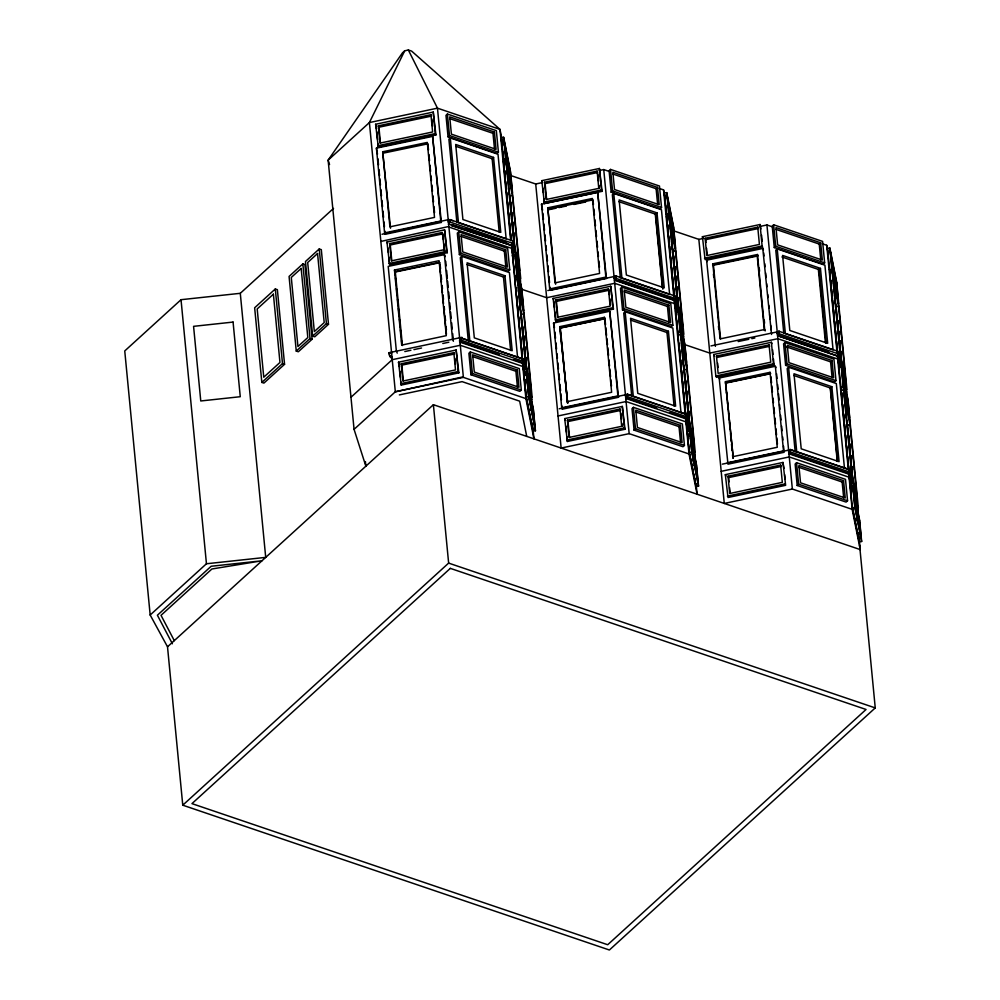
<?xml version="1.0" encoding="UTF-8"?>
<svg xmlns="http://www.w3.org/2000/svg" width="1000" height="1000" viewBox="0 0 1000 1000"><rect width="100%" height="100%" fill="white"/><g stroke="black" fill="none" stroke-linecap="round" stroke-linejoin="round"><path stroke-width="1.5" d="M502.362 141.3L499.975 129.375L411.65 51.125L408.338 50L404.7 50.825L369.4 122.562L328.137 160.138L354.062 429.35L365.863 466.188L365.425 461.6M449.925 220.825L449.588 220.712A2.138 1.062 -71.3 0 1 448.837 223.988L448.387 224.338M451.613 225.425L511.65 245.512L451.388 225.562M512.487 242.262A2.138 1.062 -71.3 0 1 511.637 245.3L511.2 245.875M460 342.425L460.225 342.225A2.138 1.062 -71.3 0 0 460.975 338.938L461.312 339.05M523.775 360.262A2.138 1.062 -71.3 0 1 523.025 363.537L522.575 363.888M615.938 277.175L615.625 277.062A2.138 1.062 -71.3 0 1 614.875 280.338L614.425 280.7M675.525 297.613A2.138 1.062 -71.3 0 1 674.688 300.637L674.237 301M627.325 395.4L627.013 395.3A2.138 1.062 -71.3 0 1 626.25 398.575L625.8 398.925M686.812 415.6A2.138 1.062 -71.3 0 1 686.062 418.875L685.612 419.237M777.525 335.838L777.75 335.625A2.138 1.062 -71.3 0 0 778.5 332.35L778.812 332.45M837.113 356.287L837.562 355.925A2.138 1.062 -71.3 0 0 838.462 353.188M790.2 450.688L789.887 450.575A2.138 1.062 -71.3 0 1 789.125 453.862L788.688 454.212M849.688 470.887A2.138 1.062 -71.3 0 1 848.938 474.162L848.487 474.513M404.7 50.825L402.475 52.85L328.137 160.138L329.55 164.55M333.537 208.4L240.287 293.312L181.025 299.7L124.75 350.938L150.175 615.013L167.512 646.8L182.763 805.188L609.388 950L875.25 707.913L859.562 544.925M447.4 114.05L445.975 115.337L448.05 136.825L496.987 153.425L498.413 152.137L496.337 130.65L447.4 114.05L449.475 135.525L448.05 136.825M275.3 288.975L254.65 307.775L261.837 382.413L263.913 383.113L284.562 364.312L277.375 289.675L275.3 288.975L282.488 363.6L261.837 382.413M302.838 263.9L289.075 276.438L296.262 351.075L298.325 351.775L312.1 339.237L304.913 264.6L302.838 263.9L310.025 338.537L296.262 351.075M319.237 248.962L305.475 261.5L312.663 336.138L314.725 336.838L328.5 324.3L321.312 249.662L319.237 248.962L326.425 323.6L312.663 336.138M450.312 137.925L458.475 222.7L506.163 238.888L498.013 154.25L450.312 137.925L448.888 139.213L456.9 222.463M494.513 149.175L492.987 133.325L494.412 132.037L449.725 116.862L451.4 134.15L496.075 149.312L494.412 132.037M499.212 232.138L492.15 158.713L493.575 157.413L455.688 144.45L462.912 219.513L500.788 232.375L493.575 157.413M449.988 219.613L450.087 219.85A2.138 1.062 -71.3 0 1 448.787 223.238L448.562 220.912L449.988 219.613L512.788 240.925A2.138 1.062 -71.3 0 1 512.762 242.913A2.138 1.062 -71.3 0 1 511.587 244.562M448.162 222L449.588 220.712M452.975 220.837L450.087 219.85M458.738 231.812L457.312 233.113L459.387 254.587L508.325 271.2L509.75 269.9L507.675 248.425L458.738 231.812L460.812 253.287L459.387 254.587M517.562 357.238L509.412 272.587L461.7 256.262L460.275 257.562L468.3 340.8M512.788 240.925L520.638 281.312M505.85 266.938L504.325 251.1L505.75 249.8L461.075 234.638L462.738 251.912L507.425 267.075L505.75 249.8M350.975 397.25L392.225 359.675L460.3 345.275L522.8 366.488L524.6 375.425M610.525 169.412L609.1 170.712L611.163 192.188L660.1 208.8L661.525 207.5L659.463 186.025L610.525 169.412L612.587 190.888L611.163 192.188M504.963 275.75L512.188 350.712L474.312 337.863L467.088 262.8L504.963 275.75L503.537 277.05L467.05 264.562M150.175 615.013L206.45 563.763L265.712 557.375L240.287 293.312M354.062 429.35L395.325 391.788L462.362 377.025M613.763 193.4L621.925 278.175L669.613 294.375L661.462 209.725L613.763 193.4L612.337 194.7L620.35 277.938M459.725 339.275L461.887 337.312L388.913 352.75A2.75 1.762 47.7 0 0 389.538 355.25L389.75 356.188A2.425 1.562 47.7 0 0 392.088 358.175M460.975 338.938L459.55 340.238L459.775 342.575M470.312 351.975L468.888 353.275L470.95 374.75L519.888 391.362L521.312 390.062L519.25 368.587L470.312 351.975L472.388 373.462L470.95 374.75M657.638 204.537L656.112 188.7L657.537 187.4L612.85 172.237L614.513 189.513L659.2 204.675L657.537 187.4M167.512 646.8L433.387 404.7L860.225 549.587L859.038 537.35M662.812 289.15L655.588 214.188L657.025 212.887L619.138 199.938L626.362 275L664.237 287.85L657.025 212.887M524.012 359.3L461.463 338.088A2.138 1.062 -71.3 0 1 460.175 341.475L499.263 354.75M616.013 275.963A2.138 1.062 -71.3 0 1 615.988 277.95A2.138 1.062 -71.3 0 1 614.812 279.6L614.587 277.262L616.013 275.963L675.825 296.262A2.138 1.062 -71.3 0 1 675.8 298.25A2.138 1.062 -71.3 0 1 674.625 299.9L617.712 280.587M614.2 278.363L615.625 277.062M517.425 387.1L515.9 371.262L517.325 369.963L472.638 354.8L474.3 372.075L518.987 387.25L517.325 369.963M621.862 287.175L620.438 288.475L622.513 309.95L671.45 326.562L672.875 325.262L670.8 303.788L621.862 287.175L623.938 308.663L622.513 309.95M681.012 412.713L672.862 328.062L625.15 311.737L623.725 313.038L631.737 396.275M668.975 322.3L667.45 306.462L668.875 305.163L624.188 290L625.862 307.275L670.537 322.45L668.875 305.163M773.65 224.788L772.225 226.075L774.287 247.562L823.225 264.163L824.65 262.875L822.588 241.388L773.65 224.788L775.713 246.262L774.287 247.562M674.062 405.962L666.988 332.537L668.413 331.238L630.538 318.275L637.762 393.338L675.638 406.188L668.413 331.238M777.212 248.875L785.375 333.663L833.062 349.85L824.912 265.2L777.212 248.875L775.775 250.175L783.8 333.413M627.4 394.2A2.138 1.062 -71.3 0 1 627.362 396.188A2.138 1.062 -71.3 0 1 626.2 397.837L625.975 395.5L627.4 394.2L687.212 414.5A2.138 1.062 -71.3 0 1 687.175 416.488A2.138 1.062 -71.3 0 1 686.012 418.137L669.75 412.612M625.575 396.587L627.013 395.3M182.763 805.188L448.638 563.1L433.387 404.7M633.438 407.35L632.013 408.65L634.075 430.125L683.012 446.737L684.438 445.438L682.375 423.963L633.438 407.35L635.5 428.825L634.075 430.125M820.763 259.913L819.237 244.062L820.662 242.775L775.975 227.6L777.638 244.887L822.325 260.05L820.662 242.775M826.112 343.1L819.038 269.675L820.462 268.375L782.588 255.413L789.812 330.475L827.688 343.325L820.462 268.375M837.5 355.188A2.138 1.062 -71.3 0 0 838.675 353.537A2.138 1.062 -71.3 0 0 838.7 351.55L778.888 331.25L777.463 332.55L777.688 334.888L828.75 352.212M777.788 332.65L779.212 331.362M777.075 333.65L778.5 332.35M680.55 442.475L679.025 426.637L680.45 425.337L635.763 410.163L637.425 427.45L682.113 442.612L680.45 425.337M784.987 342.55L783.562 343.85L785.625 365.325L834.562 381.938L835.987 380.637L833.925 359.162L784.987 342.55L787.05 364.025L785.625 365.325M844.463 468.188L836.312 383.55L788.6 367.225L787.175 368.512L795.188 451.763M832.1 377.675L830.575 361.838L832 360.538L787.312 345.375L788.975 362.65L833.662 377.812L832 360.538M837.513 461.438L830.438 388.013L831.862 386.712L793.988 373.75L801.213 448.812L839.075 461.675L831.862 386.712M790.275 449.487L788.85 450.775L789.075 453.113A2.138 1.062 -71.3 0 0 790.238 451.475A2.138 1.062 -71.3 0 0 790.275 449.487L850.088 469.787A2.138 1.062 -71.3 0 1 850.05 471.775A2.138 1.062 -71.3 0 1 848.888 473.413M788.462 451.875L789.887 450.575M796.562 462.713L795.138 464.012L797.2 485.487L846.137 502.1L847.562 500.8L845.5 479.325L796.562 462.713L798.625 484.188L797.2 485.487M843.675 497.837L842.15 482L843.575 480.7L798.888 465.538L800.55 482.812L845.238 497.987L843.575 480.7M382.013 234.262L449.05 219.5M380.85 241.438L447.887 226.688L511.425 248.25L513.513 258.688M375.613 124.262L433.25 112.075L435.925 134.925L378.3 147.125L375.613 124.262L376.525 128.713M378.312 125.838L430.938 114.7L431.562 116.088L378.938 127.225L378.312 125.838L379.988 143.112L432.612 131.975L430.938 114.7M377.675 145.75L435.312 133.55L435.925 134.925M541.775 180.675L599.412 168.475L602.1 191.337L544.462 203.525L541.775 180.675L542.4 182.05M509.95 175.263L535.712 184L541.763 182.712M544.487 182.237L597.112 171.1L597.725 172.488L545.1 183.625L544.487 182.237L546.15 199.513L598.775 188.375L597.112 171.1M599.2 170.538L603.737 169.575L609.575 171.562M384.588 232.913L440.763 221.025L441.375 222.413L385.213 234.3L384.588 232.913L376.425 148.138L432.612 136.375L441.375 222.413M543.85 202.15L601.475 189.95L602.1 191.337M386.95 242.037L444.588 229.838L447.262 252.7L389.637 264.887L386.95 242.037L387.575 243.412M443.95 249.75L391.325 260.887L389.663 243.6L442.287 232.463L444.562 251.125L443.875 243.925M389.663 243.6L390.275 244.988L442.9 233.85L443.45 239.613M389.025 263.512L446.65 251.312L447.262 252.7M761.213 247.7L705.1 259.575L702.412 236.713L760.05 224.513L760.962 228.962M673.1 230.637L698.85 239.375L703.388 238.412M759.362 226.575L766.925 224.975L772.763 226.95M757.75 227.15L759.412 244.425L706.787 255.562L705.125 238.275L757.75 227.15L758.363 228.525M705.125 238.275L705.738 239.662L756.862 228.85M549.675 288.95L605.85 277.062L606.462 278.45L550.288 290.325L549.675 288.95L541.512 204.163L597.7 192.413L606.462 278.45M547.825 290.538L616.337 276.075L614.587 277.262M704.488 258.188L762.113 245.987L762.725 247.375M553.125 298.438L610.75 286.238L613.438 309.1L555.8 321.3L553.125 298.438L553.737 299.812M608.45 288.875L610.112 306.15L557.487 317.288L555.825 300L608.45 288.875L609.487 294.575M555.825 300L556.438 301.388L609.062 290.25M404.837 351.538L410.913 350.25M413.95 349.613L421.538 348M442.8 343.5L448.862 342.212M555.188 319.913L612.825 307.712L613.438 309.1M398.525 362.2L456.15 350L458.837 372.863L401.213 385.062L398.525 362.2L399.438 366.65M401.225 363.775L453.85 352.638L454.475 354.012L401.85 365.15L401.225 363.775L402.887 381.05L455.513 369.913L453.85 352.638M400.588 383.675L458.225 371.488L458.837 372.863M532.925 428.137L533.95 438.837L525.9 398.6L463.387 377.375L395.325 391.788L369.4 122.562L437.463 108.162L499.975 129.375L510.688 240.712M399.35 394.913L462.113 381.637L519.675 401.175L526.725 436.388M765.288 330.85L764.675 329.475L720.075 338.913L712.85 263.837L757.463 254.513L758.075 255.9L713.462 265.225L712.85 263.837M710.975 345.913L779.05 331.512M738.15 341.55L748.775 339.3M751.812 338.65L754.85 338.013M773.475 359L774.075 365.138L716.438 377.337L715.825 375.95L713.75 354.475L771.388 342.287L772 343.663M716.462 356.05L769.087 344.913L769.7 346.287L717.075 357.425L716.462 356.05L718.125 373.325L770.75 362.188L769.087 344.913M567.038 401.712L611.638 392.275L604.412 317.325L559.812 326.65L567.65 403.1L559.812 326.65M561.725 407.788L617.888 395.9L618.5 397.287L562.337 409.175L561.725 407.788L553.562 323.013L609.738 311.262L618.5 397.287M559.212 408.775L627.712 394.312L625.975 395.5M715.825 375.95L773.45 363.762L774.075 365.138M558.05 415.962L626.062 401.538L685.9 421.85L687.7 430.8M564.688 418.6L622.325 406.413L625.013 429.263L567.375 441.463L564.688 418.6L565.312 419.988M567.4 420.175L620.025 409.038L620.638 410.412L568.013 421.55L567.4 420.175L569.062 437.45L621.688 426.312L620.025 409.038M566.763 440.075L624.388 427.887L625.013 429.263M696.062 483.512L697.087 494.212L689 453.963L629.163 433.65L561.138 448.062L535.712 184M732.663 456.712L777.262 447.275L770.05 372.325L725.438 381.65L733.275 458.1L725.438 381.65M727.35 462.788L783.512 450.9L784.137 452.287L727.962 464.175L719.188 378.013L775.362 366.262L775.975 367.638M722.35 464.15L790.438 449.75L850.238 470.05L858.3 510.288M721.188 471.337L789.262 456.938L849.075 477.238L851.462 489.162M782.962 462.45L785.638 485.312L728.012 497.5L725.325 474.65L782.962 462.45L784.013 468.438M780.65 465.075L782.325 482.362L729.7 493.5L728.025 476.213L780.65 465.075L781.275 466.463M728.025 476.213L728.65 477.6L779.762 466.775M727.387 496.125L785.025 483.925M860.225 549.587L852.163 509.338L792.35 489.038L724.275 503.438L698.85 239.375M382.688 151.775L427.287 142.438L434.513 217.4L389.913 226.838L382.688 151.775L390.525 228.225M383.3 153.15L427.938 143.812L428.5 149.95M547.762 207.812L592.375 198.475L599.587 273.438L555 282.875L547.762 207.812L555.612 284.25M548.387 209.188L592.987 199.862L593.438 204.45M548.513 209.762L555.938 208.212M558.913 207.587L566.35 206.025M573.787 204.475L585.675 201.975M445.275 256.613L444.4 254.638L388.212 266.388L396.375 351.175L397.25 353.137M394.462 270.038L439.075 260.7L446.287 335.662L401.7 345.1L394.462 270.038L395.337 272L402.425 345.538M439.525 262.362L394.913 271.688L395.213 274.75M395.337 272L439.95 262.675M715.375 346.362L706.6 260.2L762.775 248.45L763.4 249.838M712.562 264.85L757.175 255.525L764.388 330.475M560.425 328.038L605.037 318.7L604.412 317.325M770.212 373.525L725.6 382.85L726.188 388.975M726.05 383.038L770.662 373.7L770.05 372.325M449.738 219.838L448.562 220.912M461.125 338.075L459.95 339.137L460.175 341.475M504.412 165L501.163 137.6L503.65 137.275L510.475 171.35L512.537 192.825L505.725 158.75L503.65 137.275M502.075 145.5L501.662 141.175L504.15 140.85L510.375 171.962L512.038 189.25L505.812 158.138L504.15 140.85M503.225 159.075L505.725 158.75M511.012 239.788L503.45 161.175L505.938 160.85L512.6 194.188L520.75 278.837L514.1 245.637L505.938 160.85M507.887 172.288L510.375 171.962M512.388 195.613L507.1 169.137L514.325 244.2L519.6 270.562L512.388 195.613L509.888 195.938L515.188 251.012M666.75 192.638L668.825 214.112L675.638 248.188L673.575 226.713L666.75 192.638L664.262 192.963L667.513 220.362M665.175 200.863L664.762 196.537L667.25 196.213L673.475 227.325L675.138 244.613L668.913 213.5L667.25 196.213M666.325 214.438L668.825 214.112M674.262 296.7L666.55 216.537L669.038 216.213L675.7 249.55L683.85 334.2L677.212 300.988L669.038 216.213M514.1 245.637L511.613 245.963L513.425 255.012M670.987 227.65L673.475 227.325M515.163 279.812L512.5 255.362L514.987 255.037L521.812 289.113L523.875 310.587L517.062 276.525L514.987 255.037M671.525 243.95L672.987 251.3L675.487 250.975L682.7 325.925L677.425 299.562L670.2 224.5L675.487 250.975M517.15 275.9L515.487 258.625L521.712 289.738L523.375 307.013L517.15 275.9L514.663 276.225L515.55 280.675M514.562 276.85L517.062 276.525M517.337 279.188L525.5 363.975L532.15 397.188L524 312.538L517.337 279.188L514.837 279.513L522.562 359.675M829.85 248L831.925 269.475L838.737 303.55L836.675 282.075L829.85 248L827.362 248.325L830.325 274.25M519.225 290.062L521.712 289.738M827.862 251.9L830.35 251.575L836.575 282.688L838.25 299.962L832.013 268.85L830.35 251.575M829.425 269.8L831.925 269.475M839.925 367.25L837.812 356.688L829.65 271.9L832.15 271.575L838.8 304.913L846.95 389.562L840.312 356.35L832.15 271.575M523.775 313.95L518.488 287.475L525.712 362.537L531 388.913L523.775 313.95L521.287 314.275L526.8 371.325M677.212 300.988L674.712 301.325L676.825 311.887M834.087 283.012L836.575 282.688M678.263 335.175L675.6 310.725L678.1 310.4L684.912 344.475L686.975 365.95L680.163 331.875L678.1 310.4M838.587 306.337L833.3 279.862L840.525 354.925L845.8 381.287L838.587 306.337L836.087 306.663L841.812 365.262M680.25 331.262L678.587 313.988L684.812 345.1L686.488 362.375L680.25 331.262L677.763 331.587L678.35 334.55M677.663 332.212L680.163 331.875M680.438 334.55L688.6 419.338L695.25 452.537L687.1 367.9L680.438 334.55L677.95 334.875L685.662 415.037M525.5 363.975L523 364.3L525.125 374.862M682.325 345.425L684.812 345.1M526.562 375.213L524.075 375.538L526.138 397.013L532.95 431.087L535.45 430.763L533.387 409.275L526.562 375.213L528.625 396.688L535.45 430.763M682.625 360.812L684.388 369.637L686.875 369.312L694.1 444.275L688.825 417.9L681.587 342.837L686.875 369.312M526.138 397.013L528.625 396.688M837.812 356.688L840.312 356.35M841.2 365.763L843.263 387.238L850.088 421.312L848.012 399.837L841.2 365.763L838.7 366.087L841.363 390.538M530.8 410.225L533.288 409.9L534.95 427.175L528.725 396.062L527.062 378.787L533.288 409.9M840.863 386.95L843.363 386.625L849.587 417.738L847.925 400.45L841.7 369.338L843.363 386.625M840.775 387.575L843.263 387.238M843.538 389.913L851.7 474.7L858.35 507.9L850.2 423.263L843.538 389.913L841.05 390.238L849.212 475.025L851.625 487.1M688.6 419.338L686.112 419.663L688.525 431.737M845.425 400.788L847.925 400.45M689.663 430.575L687.175 430.9L689.237 452.375L696.062 486.45L698.55 486.125L696.488 464.637L689.663 430.575L691.737 452.05L698.55 486.125M688.088 438.8L687.675 434.475L690.163 434.15L696.388 465.262L698.05 482.537L691.825 451.425L690.163 434.15M846.625 420.55L847.487 425L849.975 424.675L857.2 499.637L851.925 473.263L844.7 398.2L849.975 424.675M689.237 452.375L691.737 452.05M693.9 465.588L696.388 465.262M849.212 475.025L851.7 474.7M852.763 485.938L850.275 486.262L852.337 507.738L859.163 541.812L861.65 541.487L859.587 520L852.763 485.938L854.837 507.413L861.65 541.487M858.112 532.475L858.662 538.225L861.15 537.9L859.488 520.625L853.263 489.513L850.775 489.837L851.363 492.8M852.337 507.738L854.837 507.413M859.488 520.625L857 520.95L856.4 517.987M659.188 188.4L663.562 189.887L665.362 198.837M822.362 243.787L826.737 245.275L828.525 254.213M449.75 118.65L492.987 133.325M612.875 174.025L656.112 188.7M775.987 229.387L819.237 244.062M449.475 135.525L498.413 152.137M612.587 190.888L661.525 207.5M775.713 246.262L824.65 262.875M675.662 296.425L683.787 336.688M838.538 351.712L846.912 392.062M614.75 277.525L614.65 279.75L674.463 300.062M449.812 221.962L512.537 243.263M615.837 278.325L675.575 298.6M778.713 333.6L838.45 353.888M464.712 228.65L506.7 242.9M451.775 224.475L506.725 243.125M511.587 244.775L522.062 358.738M448.837 223.988L511.637 245.3M614.875 280.338L674.688 300.637M777.75 335.625L837.562 355.925M777.588 335.775L837.4 356.087M461.087 236.425L504.325 251.1M624.212 291.788L667.45 306.462M785.888 346.662L830.575 361.838M460.812 253.287L509.75 269.9M623.938 308.663L672.875 325.262M787.05 364.025L835.987 380.637M520.9 288.988L546.663 297.725L614.688 283.3L674.513 303.612L676.612 314.05M684.05 344.363L709.8 353.1L777.875 338.7L837.688 359L839.475 367.938M461.463 338.088L523.975 359.3L532.025 399.55M627.238 394.35L687.075 414.663L695.163 454.925M461.2 340.2L523.925 361.488M627.225 396.55L686.963 416.838M790.1 451.838L849.837 472.113M513.737 359.663L520.975 362.113M522.425 362.612L522.975 362.8A2.138 1.062 -71.3 0 0 524.15 361.15A2.138 1.062 -71.3 0 0 524.175 359.162M627.65 398.325L656.675 408.175M790.537 453.612L847.425 472.925M460.225 342.225L523.025 363.537M626.25 398.575L686.062 418.875M789.125 453.862L848.938 474.162M472.663 356.587L515.9 371.262M635.775 411.95L679.025 426.637M798.9 467.325L842.15 482M326.425 323.6L328.5 324.3M472.388 373.462L521.312 390.062M635.5 428.825L684.438 445.438M798.625 484.188L847.562 500.8M388.913 352.75L391.65 353.688M310.025 338.537L312.1 339.237M282.488 363.6L284.562 364.312M448.638 563.1L875.25 707.913M781.938 256.975L819.038 269.675M618.85 201.625L655.588 214.188M455.725 146.25L492.15 158.713M793.775 375.462L830.438 388.013M630.562 320.075L666.988 332.537M174.288 640.625L161.025 615.325L211.912 568.987L261.962 560.788L211.163 566.263L157.4 615.225L172.375 643.763M408.338 50L437.463 108.162L463.387 377.375M771.55 334.475L762.775 248.45M702.412 236.713L703.037 238.088M706.6 260.2L707.212 261.588M713.75 354.475L714.375 355.863M719.188 378.013L719.8 379.387M725.325 474.65L725.938 476.025M541.512 204.163L542.575 210.175M553.562 323.013L554.475 327.475M376.425 148.138L377.488 154.137M453.425 341.25L452.55 339.288L444.4 254.638M829.525 269.188L830.413 273.625M829.65 271.9L830.263 274.925M831.525 283.6L830.8 280.188L831.375 285.25M834.463 298.312L836.225 307.137M838.037 355.25L840.375 366.975M842.05 392.875L842.638 395.838M841.963 393.5L842.55 396.463M841.65 393.275L842.562 397.825M845.45 414.663L846.025 417.65M851.5 483.8L849.737 475.012L851.475 483.85M861.15 537.9L854.925 506.788L853.263 489.513M850.575 487.738L851.462 492.188M852.438 507.113L858.363 536.75M664.562 194.45L665.45 198.888M664.762 196.537L665.35 199.5M666.425 213.825L667.613 219.75M666.55 216.537L667.463 221.088M667.763 225.275L668.363 228.212M671.6 244.387L673.075 251.75M668.587 229.237L667.7 224.825L668.363 231.4M674.925 299.887L677.35 312.05M675.6 310.725L676.488 315.175M682.425 359.862L683.012 362.812M683.6 365.75L684.488 370.163M686.912 421.163L688.462 429.012M687.763 433.862L688.363 436.825M687.675 434.475L688.562 438.925M692.412 458.175L693.012 461.138M689.625 453.237L690.225 456.2M690.812 459.162L693.188 471.012M693.775 473.975L695.263 481.388M501.163 137.6L502.638 145.013M501.662 141.175L502.55 145.625M506.4 164.887L507 167.85M503.612 159.938L504.513 164.387M503.45 161.175L504.35 165.725M504.9 170.938L505.55 174.325M508.425 188.588L509.95 196.388M511.887 244.975L513.587 253.312M512.5 255.362L513.387 259.812M517.45 281.175L518.038 284.137M516.65 291.2L516 287.8L516.35 291.325M519.525 305.45L521.35 314.725M523.812 365.8L524.462 369.175M524.987 371.662L525.625 375.037M524.963 379.975L525.55 382.938M525.462 383.562L524.562 379.113L525.125 384.875M526.525 397.875L532.463 427.5L532.038 423.188M838.2 320.863L838.487 323.938M839.237 331.625L839.525 334.7M840.125 340.838L840.413 343.913M841.162 351.6L841.45 354.675M850.037 443.775L850.475 448.375M851.213 456.05L851.513 459.125M852.25 466.8L852.55 469.875M837.975 320.788L838.275 323.862M839.013 331.55L839.312 334.625M839.9 340.775L840.2 343.837M840.938 351.525L841.388 356.138M849.963 445.238L850.263 448.3M851 455.988L851.287 459.05M852.038 466.725L852.325 469.8M858.275 532.6L859.163 541.812M837.788 320.637L838.088 323.713M838.825 331.413L839.125 334.487M839.862 342.175L840.163 345.262M840.763 351.413L841.2 356.025M848.888 435.9L849.188 438.975M849.775 445.125L850.075 448.212M850.812 455.9L851.112 458.988M851.85 466.675L852.15 469.75M847.5 424.963L852.938 481.6M831.688 289.375L832.412 295.975M832.725 300.1L833.312 306.225M833.737 309.762L834.325 315.9M834.788 321.55L835.362 326.613M835.675 330.737L836.263 336.863M836.7 341.463L837.425 348.062M842.812 404.613L843.238 409.25M843.688 413.8L844.262 419.975M844.725 424.525L845.3 430.7M845.763 435.25L846.188 439.888M846.787 445.975L847.212 450.613M847.825 456.7L848.25 461.337M848.713 465.887L848.988 469M826.737 245.275L836.963 351.463M837.4 356L848.337 469.55M848.625 472.625L852.163 509.338M830.2 387.925L837.262 461.362M818.363 269.438L825.425 342.863M788.6 367.225L796.762 452M766.925 224.975L792.35 489.038M776.575 373.8L777.013 378.413M777.613 384.575L778.05 389.188M778.5 393.8L779.087 399.963M779.538 404.575L779.987 409.2M780.575 415.35L781.025 419.963M781.612 426.125L782.062 430.737M782.65 436.9L782.95 439.975M783.538 446.125L783.988 450.75M775.362 366.262L783.512 450.9M763.688 252.913L763.988 255.987M764.725 263.688L765.025 266.762M765.625 272.913L766.062 277.538M766.663 283.688L766.95 286.775M767.688 294.462L767.987 297.538M768.725 305.238L769.025 308.312M769.625 314.475L770.062 319.088M770.662 325.25L771.1 329.862M761.55 235.1L762.138 241.238M772.588 349.8L773.037 354.4M784.613 474.575L785.05 479.175M760.05 224.513L762.113 245.987M771.388 342.287L773.45 363.762M770.95 376.763L771.55 382.887M771.838 385.938L772.425 392.062M773.012 398.175L773.462 402.762M773.9 407.362L774.488 413.475M774.938 418.062L775.525 424.188M775.962 428.775L776.55 434.888M776.85 437.95L777.438 444.075M759.25 268.137L759.55 271.188M764.262 320.15L764.562 323.2M757.463 254.513L764.675 329.475M726.488 392.038L727.075 398.162M727.525 402.762L728.112 408.888M728.55 413.488L729.137 419.613M729.438 422.675L730.025 428.8M730.475 433.4L731.213 441.062M731.5 444.125L732.087 450.25M732.537 454.85L732.825 457.912M713.462 265.225L720.55 338.762M713.45 274.037L713.75 277.1M718.462 326.125L718.763 329.188M705.738 239.662L706.012 242.537M706.575 248.3L707.125 254.062M717.638 363.188L718.05 367.512M728.65 477.6L729.062 481.912M729.613 487.675L730.037 492M675.212 267.025L675.512 270.1M676.1 276.25L676.55 280.863M677.138 287.013L677.438 290.087M678.175 297.762L678.475 300.837M687.2 391.475L687.487 394.538M689.125 411.438L689.562 416.037M673.8 256.038L674.1 259.113M674.837 266.812L675.138 269.887M675.725 276.05L676.175 280.663M676.762 286.812L677.062 289.9M677.8 297.587L678.1 300.675M685.788 380.538L686.087 383.612M686.825 391.312L687.125 394.387M687.862 402.088L688.162 405.163M688.75 411.312L689.2 415.938M695.763 483.375L696.062 486.45M695.15 478.55L695.425 481.425M672.987 251.3L678.238 305.287M678.438 307.9L678.737 310.963M684.388 369.637L689.938 426.763M668.8 236L669.388 242.125M669.762 246.275L670.425 252.85M670.8 257L671.388 263.125M671.838 267.725L672.337 272.762M672.712 276.913L673.375 283.488M673.812 288.087L674.4 294.212M679.1 343.162L679.388 346.225M679.762 349.825L680.362 355.95M680.725 360.012L681.388 366.675M681.75 370.737L682.337 376.875M682.788 381.463L683.45 388.113M683.812 392.188L684.338 397.312M684.788 401.9L685.375 408.038M685.738 412.1L686.025 415.163M665.588 205.188L666.15 210.938M676.65 320.075L677.075 324.387M688.637 444.55L689.05 448.875M663.562 189.887L673.787 296.075M674.163 299.95L685.163 414.175M685.462 417.238L689 453.963M655.275 214.088L662.337 287.512M625.15 311.737L633.312 396.525M603.737 169.575L629.163 433.65M599.412 168.475L601.475 189.95M610.75 286.238L612.825 307.712M622.325 406.413L624.388 427.887M597.863 173.925L598.562 181.125M598.975 185.45L599.25 188.325M609.9 298.888L610.45 304.65M620.913 413.3L621.475 419.062M621.888 423.375L622.163 426.262M609.738 311.262L618.013 397.137M597.7 192.413L605.85 277.062M605.538 324.688L604.95 318.575L560.35 327.912L567.575 402.975M605.837 327.75L606.562 335.4M606.862 338.462L607.537 344.712M607.837 347.775L608.575 355.412M608.925 359.875L609.513 365.988M609.812 369.05L610.55 376.7M610.837 379.762L611.512 386.012M593.875 209.037L594.462 215.162M594.9 219.75L595.5 225.863M595.938 230.45L596.525 236.575M596.962 241.163L597.562 247.288M598 251.875L598.438 256.462M598.888 261.05L599.475 267.162M545.1 183.625L546.625 199.462M556.438 301.388L557.962 317.225M568.013 421.55L569.538 437.4M542.987 188.188L543.425 192.787M544.025 198.925L544.462 203.525M553.888 301.35L554.475 307.488M554.913 312.087L555.8 321.3M565.9 426.125L566.487 432.262M566.938 436.863L567.375 441.463M554.913 332.1L555.513 338.263M555.95 342.887L556.55 349.062M556.987 353.675L557.438 358.3M557.888 362.925L558.475 369.1M558.925 373.725L559.513 379.888M559.963 384.513L560.55 390.675M560.85 393.762L561.45 399.925M562.038 406.087L562.337 409.175M542.875 213.263L543.462 219.425M543.913 224.05L544.5 230.212M544.95 234.838L545.538 241M545.988 245.625L546.438 250.25M546.875 254.875L547.475 261.038M547.913 265.663L548.513 271.837M548.95 276.462L549.55 282.625M550 287.25L550.288 290.325M512.225 213.188L512.525 216.262M513.112 222.413L513.413 225.487M514.15 233.175L514.438 236.25M524.062 336.1L524.5 340.7M525.087 346.85L525.388 349.913M526.125 357.6L526.425 360.662M510.85 202.213L511.15 205.287M511.887 212.987L512.188 216.062M512.775 222.225L513.075 225.3M513.812 233L514.113 236.075M522.837 326.712L523.138 329.787M523.725 335.95L524.175 340.562M525.8 357.488L526.1 360.575M532.212 423.413L532.95 431.087M504.75 171L505.337 177.125M505.775 181.713L506.375 187.85M506.812 192.438L507.312 197.488M507.762 202.087L508.35 208.212M508.787 212.812L509.387 218.938M509.762 223.075L510.35 229.213M510.8 233.8L511.388 239.938M516.8 295.912L517.388 302.038M517.762 306.188L518.275 311.238M518.8 316.913L519.388 323.038M519.825 327.638L520.337 332.688M520.712 336.825L521.362 343.4M521.812 348L522.4 354.125M502.625 151.263L503.188 157.025M513.688 266.15L514.1 270.462M525.538 389.2L526.087 394.95M522.362 361.838L525.9 398.6M503.462 277.025L510.613 350.475M461.7 256.262L469.862 341.037M433.25 112.075L435.312 133.55M444.588 229.838L446.65 251.312M456.15 350L458.225 371.488M445.712 261.225L446.163 265.837M446.6 270.462L447.35 278.15M447.638 281.238L448.237 287.387M448.675 292L449.275 298.163M449.712 302.775L450.312 308.938M450.6 312.013L451.2 318.163M451.637 322.788L452.238 328.938M452.675 333.562L453.275 339.712M431.838 118.963L432.525 126.163M454.888 358.338L455.438 364.1M432.612 136.375L440.763 221.025M440.1 264.2L440.538 268.788M441.125 274.913L441.575 279.5M442.163 285.613L442.45 288.675M443.038 294.8L443.488 299.387M444.225 307.038L444.513 310.087M445.1 316.212L445.55 320.8M446.138 326.912L446.425 329.975M439.663 263.888L440.55 273.075M440.85 276.125L441.438 282.25M441.725 285.312L442.463 292.95M442.762 296.012L443.5 303.663M443.787 306.725L446.438 334.263M428.963 154.525L429.525 160.65M430 165.225L430.562 171.363M431.025 175.938L431.438 180.538M431.912 185.113L432.475 191.25M432.938 195.825L433.5 201.95M433.975 206.537L434.538 212.662M395.5 277.825L396.087 283.95M396.538 288.538L397.125 294.675M397.562 299.262L398.162 305.387M398.45 308.463L399.188 316.112M399.487 319.175L400.225 326.838M400.513 329.9L401.112 336.037M401.55 340.625L401.987 345.225M378.938 127.225L380.462 143.062M390.275 244.988L391.8 260.825M401.85 365.15L403.375 380.988M376.825 131.788L377.562 139.462M378 144.062L378.3 147.125M388.013 248.012L388.45 252.625M388.9 257.225L389.487 263.363M399.875 371.25L400.475 377.388M400.913 381.987L401.213 385.062M377.938 158.763L378.525 164.925M378.975 169.55L379.562 175.725M379.862 178.8L380.462 184.975M380.9 189.587L381.5 195.763M381.938 200.387L382.537 206.55M382.975 211.175L383.575 217.338M384.025 221.962L384.462 226.588M384.913 231.213L385.213 234.3M181.025 299.7L206.45 563.763M391.938 356.675A2.75 1.762 47.7 0 1 389.538 355.25M778.888 331.25A2.138 1.062 -71.3 0 1 778.863 333.237A2.138 1.062 -71.3 0 1 777.688 334.888M301.163 268.463L291.288 277.45L297.938 346.512L307.812 337.525L301.163 268.463M317.55 253.525L307.688 262.512L314.337 331.562L324.2 322.575L317.55 253.525M273.387 294.188L257.188 308.938L263.762 377.2L279.962 362.45L273.387 294.188M450.325 568.362L191.95 803.625L607.7 944.737L866.062 709.475L450.325 568.362M233.075 322.075L193.575 326.337L200.763 400.975L240.263 396.712L233.075 322.075"/></g></svg>
